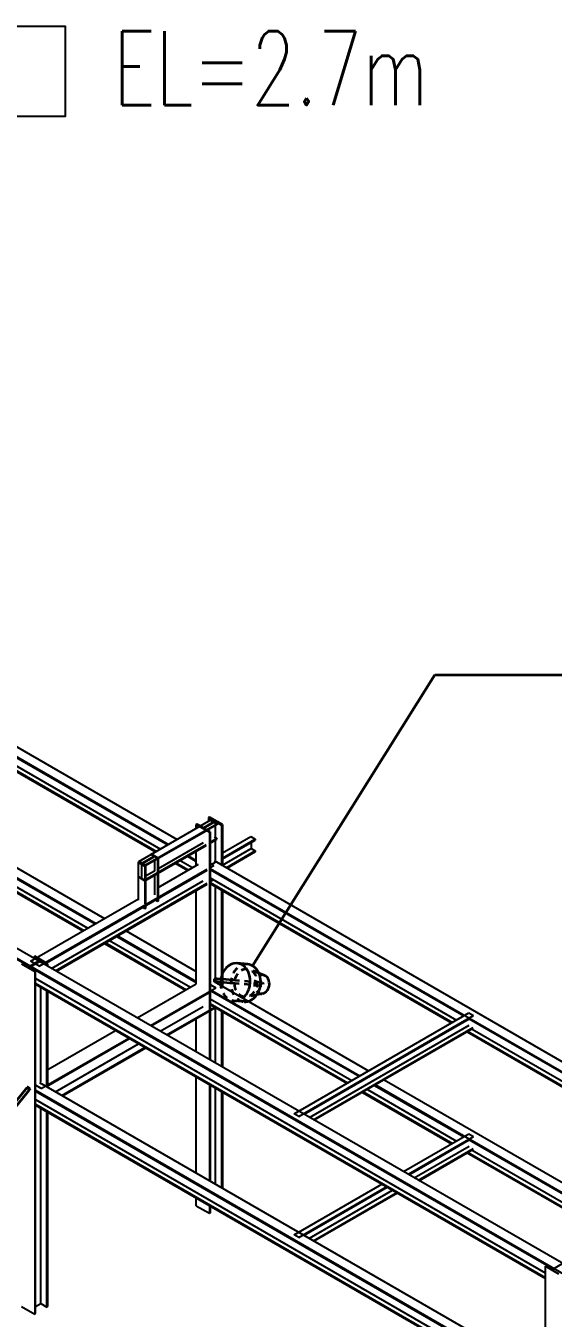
# Model space of a CAD drawing. Header units: inches. Extents: x 295136 to 296247, y 2627183 to 2627409.
# Drawn here: x 295705.01 to 295715.47, y 2627332.9 to 2627358.53 of the extents above; entities that cross this region are included whole.
import ezdxf

# ---------------------------------------------------------------- set-up
doc = ezdxf.new("R2010")
doc.units = ezdxf.units.IN
doc.header["$MEASUREMENT"] = 0
doc.linetypes.add('PIPE RACK LIGHTING-EMBED 1_DWG$0$HIDDEN2', pattern=[0.1875, 0.125, -0.0625])
doc.layers.add('_Auto', color=7, linetype='Continuous')
doc.layers.add('PIPE RACK LIGHTING-EMBED 1_DWG$0$DwgTemplate', color=7, linetype='Continuous')
doc.styles.add('HZTXT', font='txt_qlt.shx', dxfattribs={"width": 0.7, "bigfont": 'hztxt.shx'})
doc.dimstyles.new('ANSI_L', dxfattribs={"dimtxt": 0.18, "dimasz": 0.18, "dimexe": 0.18, "dimexo": 0.0625, "dimgap": 0.09, "dimtad": 0, "dimtih": 1, "dimtoh": 1, "dimdec": 4, "dimzin": 0, "dimdsep": 46, "dimtxsty": 'Standard', "dimcen": 0.09, "dimadec": 0, "dimazin": 0, "dimtfac": 1, "dimtdec": 4, "dimtofl": 0, "dimtmove": 0, "dimatfit": 3, "dimfxl": 1, "dimtolj": 1, "dimtzin": 0, "dimarcsym": 0})

msp = doc.modelspace()

# ---------------------------------------------------------------- linework, layer by layer
at = {"layer": '_Auto', "color": 7, "linetype": 'Continuous', "lineweight": 25}
msp.add_lwpolyline([(295696.641, 2627358.5225), (295705.7858, 2627358.5225), (295705.7858, 2627356.7308), (295696.641, 2627356.7308)], close=True, dxfattribs=at)
at = {"layer": 'PIPE RACK LIGHTING-EMBED 1_DWG$0$DwgTemplate', "color": 9, "linetype": 'Continuous', "lineweight": 25}
for p, q in [((295757.041, 2627309.8916), (295653.0217, 2627369.9472)), ((295757.2141, 2627309.9916), (295653.1949, 2627370.0471)), ((295698.3506, 2627347.9751), (295708.0104, 2627342.398)), ((295698.2753, 2627347.8187), (295707.8373, 2627342.2981)), ((295705.0756, 2627339.8759), (295694.7145, 2627345.8578)), ((295703.4116, 2627344.8352), (295707.8217, 2627342.2891)), ((295703.3736, 2627344.5793), (295707.581, 2627342.1501)), ((295703.3891, 2627344.5883), (295707.5966, 2627342.1591)), ((295703.4705, 2627344.6353), (295707.678, 2627342.2061)), ((295701.5521, 2627343.5276), (295706.3958, 2627340.7311)), ((295701.7252, 2627343.6276), (295706.569, 2627340.8311)), ((295708.6684, 2627342.7779), (295707.2399, 2627341.9532)), ((295708.7532, 2627342.7589), (295708.5281, 2627342.6289)), ((295708.5402, 2627342.6219), (295708.7653, 2627342.7519)), ((295708.6467, 2627342.8404), (295708.6294, 2627342.8304)), ((295708.6294, 2627342.8304), (295708.7532, 2627342.7589)), ((295708.6294, 2627342.8304), (295708.6294, 2627342.7554)), ((295708.9064, 2627342.6904), (295708.6467, 2627342.8404)), ((295708.6684, 2627342.7779), (295708.7982, 2627342.7029)), ((295708.7653, 2627342.7519), (295708.8891, 2627342.6804)), ((295708.7653, 2627342.7519), (295708.7653, 2627342.7219)), ((295708.7982, 2627342.7029), (295707.3698, 2627341.8782)), ((295708.5818, 2627342.564), (295707.3698, 2627341.8642)), ((295708.4043, 2627342.7004), (295708.387, 2627342.6904)), ((295708.387, 2627342.6904), (295708.6467, 2627342.5405)), ((295708.387, 2627342.6154), (295708.387, 2627342.6904)), ((295708.5281, 2627342.6289), (295708.4043, 2627342.7004)), ((295708.664, 2627342.5505), (295708.5402, 2627342.6219)), ((295708.7982, 2627342.6889), (295708.6112, 2627342.581)), ((295708.6467, 2627342.5405), (295708.664, 2627342.5505)), ((295708.6467, 2627342.5405), (295708.6467, 2627338.032)), ((295708.664, 2627342.5505), (295708.664, 2627338.022)), ((295708.7653, 2627342.6699), (295708.7653, 2627342.436)), ((295708.7982, 2627342.7029), (295708.7982, 2627342.6889)), ((295708.8891, 2627342.6804), (295708.9064, 2627342.6904)), ((295708.8891, 2627342.6804), (295708.8891, 2627341.8907)), ((295708.9064, 2627342.6904), (295708.9064, 2627341.8807)), ((295708.9064, 2627342.1336), (295709.4666, 2627342.457)), ((295709.4666, 2627342.457), (295709.5583, 2627342.404)), ((295703.4116, 2627342.436), (295706.3802, 2627340.7221)), ((295703.4705, 2627342.2361), (295706.2365, 2627340.6391)), ((295708.5818, 2627342.2921), (295707.3698, 2627341.5923)), ((295707.3698, 2627341.5783), (295708.5818, 2627342.2781)), ((295708.5212, 2627342.327), (295707.6295, 2627341.8122)), ((295708.7982, 2627342.417), (295708.664, 2627342.3395)), ((295708.664, 2627342.3255), (295708.7982, 2627342.403)), ((295708.7393, 2627342.451), (295708.7982, 2627342.417)), ((295708.7653, 2627342.384), (295708.7653, 2627341.9922)), ((295708.7982, 2627342.417), (295708.7982, 2627342.403)), ((295708.9064, 2627342.0276), (295709.5583, 2627342.404)), ((295708.9064, 2627342.0097), (295709.5583, 2627342.386)), ((295708.9064, 2627341.8887), (295709.4761, 2627342.2176)), ((295709.4761, 2627342.3385), (295709.4761, 2627342.2176)), ((295709.4761, 2627342.2176), (295709.5583, 2627342.1701)), ((295709.5583, 2627342.404), (295709.5583, 2627342.386)), ((295703.3736, 2627342.1801), (295706.1396, 2627340.5831)), ((295703.3891, 2627342.1891), (295706.1551, 2627340.5921)), ((295707.252, 2627341.9602), (295707.2399, 2627341.9532)), ((295707.2399, 2627341.9532), (295707.2399, 2627341.9392)), ((295707.3698, 2627341.8782), (295707.2399, 2627341.9532)), ((295707.2399, 2627341.1934), (295707.2399, 2627341.9532)), ((295707.2399, 2627341.9532), (295707.3698, 2627341.8782)), ((295707.3126, 2627341.9252), (295707.252, 2627341.9602)), ((295707.5481, 2627342.0611), (295707.3126, 2627341.9252)), ((295707.3213, 2627341.9202), (295707.5568, 2627342.0561)), ((295707.4996, 2627342.1031), (295707.4875, 2627342.0961)), ((295707.4875, 2627342.0961), (295707.5481, 2627342.0611)), ((295707.6295, 2627342.0281), (295707.4996, 2627342.1031)), ((295707.5568, 2627342.0561), (295707.6174, 2627342.0211)), ((295707.5568, 2627341.9722), (295707.5568, 2627341.7702)), ((295707.6174, 2627342.0211), (295707.6295, 2627342.0281)), ((295707.6174, 2627342.0211), (295707.6174, 2627341.2614)), ((295707.6295, 2627342.0281), (295707.6295, 2627341.2684)), ((295708.0675, 2627341.9812), (295708.3143, 2627341.8387)), ((295708.2113, 2627342.0641), (295708.387, 2627341.9627)), ((295708.2268, 2627342.0731), (295708.387, 2627341.9807)), ((295708.387, 2627341.8807), (295708.387, 2627342.1656)), ((295708.6926, 2627341.9042), (295708.8051, 2627341.9692)), ((295708.7393, 2627341.9772), (295718.3992, 2627336.4001)), ((295708.7948, 2627341.9452), (295708.8051, 2627341.9512)), ((295708.9818, 2627341.8372), (295709.5583, 2627342.1701)), ((295709.5583, 2627342.1521), (295708.9973, 2627341.8282)), ((295709.5583, 2627342.1701), (295709.5583, 2627342.1521)), ((295705.2704, 2627339.8814), (295708.6034, 2627341.8057)), ((295705.4158, 2627339.9474), (295708.6034, 2627341.7877)), ((295707.2399, 2627341.9392), (295707.3005, 2627341.9042)), ((295707.3005, 2627341.9042), (295707.3005, 2627341.6323)), ((295707.3092, 2627341.6273), (295707.3092, 2627341.8992)), ((295707.3092, 2627341.8992), (295707.3698, 2627341.8642)), ((295707.3819, 2627341.8852), (295707.3213, 2627341.9202)), ((295707.3698, 2627341.8782), (295707.3819, 2627341.8852)), ((295707.3698, 2627341.8642), (295707.3698, 2627341.8782)), ((295707.3698, 2627341.8782), (295707.3698, 2627341.1185)), ((295707.3819, 2627341.8852), (295707.3819, 2627341.1255)), ((295707.5568, 2627341.7702), (295707.3819, 2627341.6693)), ((295707.5568, 2627341.6863), (295707.5568, 2627341.2964)), ((295707.6295, 2627341.4433), (295708.4303, 2627341.9057)), ((295707.9706, 2627341.9252), (295708.2173, 2627341.7827)), ((295707.9862, 2627341.9342), (295708.2329, 2627341.7917)), ((295708.664, 2627341.9207), (295708.7333, 2627341.8807)), ((295708.6926, 2627341.9042), (295708.664, 2627341.9207)), ((295708.664, 2627341.8407), (295708.7333, 2627341.8807)), ((295708.664, 2627341.8207), (295718.226, 2627336.3001)), ((295708.664, 2627341.8027), (295713.6931, 2627338.8992)), ((295705.5162, 2627339.8394), (295708.5221, 2627341.5748)), ((295705.5976, 2627339.7924), (295708.6034, 2627341.5278)), ((295705.6132, 2627339.7834), (295708.6034, 2627341.5098)), ((295707.3005, 2627341.6323), (295707.2399, 2627341.6673)), ((295707.2399, 2627341.6673), (295707.2399, 2627341.6533)), ((295707.2399, 2627341.6533), (295707.3698, 2627341.5783)), ((295707.3698, 2627341.5923), (295707.3092, 2627341.6273)), ((295707.3698, 2627341.5783), (295707.3698, 2627341.5923)), ((295708.664, 2627341.6368), (295713.5493, 2627338.8162)), ((295708.664, 2627341.5628), (295708.7281, 2627341.5998)), ((295708.664, 2627341.5428), (295713.468, 2627338.7693)), ((295708.664, 2627341.5248), (295713.4524, 2627338.7603)), ((295708.7653, 2627341.4663), (295708.7653, 2627339.563)), ((295705.0972, 2627339.9813), (295707.2399, 2627341.2184)), ((295707.6174, 2627341.1646), (295707.5708, 2627341.1915)), ((295707.6174, 2627341.2184), (295707.6174, 2627341.1646)), ((295707.6295, 2627341.1716), (295707.6174, 2627341.1646)), ((295707.6295, 2627341.2254), (295707.6295, 2627341.1716)), ((295708.387, 2627339.5315), (295708.387, 2627341.3849)), ((295708.8891, 2627341.3949), (295708.8891, 2627339.4915)), ((295708.9064, 2627341.3849), (295708.9064, 2627339.4815)), ((295707.3698, 2627341.0217), (295707.3232, 2627341.0486)), ((295707.3698, 2627341.0755), (295707.3698, 2627341.0217)), ((295707.3819, 2627341.0287), (295707.3698, 2627341.0217)), ((295707.3819, 2627341.0825), (295707.3819, 2627341.0287)), ((295706.8096, 2627340.4742), (295708.387, 2627339.5635)), ((295706.8252, 2627340.4832), (295708.387, 2627339.5815)), ((295706.9984, 2627340.5831), (295708.387, 2627339.7814)), ((295706.569, 2627340.3352), (295708.174, 2627339.4085)), ((295706.5845, 2627340.3442), (295708.1896, 2627339.4175)), ((295706.6659, 2627340.3912), (295708.271, 2627339.4645)), ((295704.9241, 2627339.9314), (295705.1838, 2627339.7814)), ((295705.0652, 2627339.8699), (295704.9414, 2627339.9414)), ((295705.2903, 2627339.9998), (295705.0652, 2627339.8699)), ((295705.0773, 2627339.8629), (295705.3024, 2627339.9928)), ((295705.2704, 2627339.8814), (295705.0972, 2627339.9813)), ((295705.1838, 2627340.0813), (295705.1665, 2627340.0713)), ((295705.1665, 2627340.0413), (295705.1665, 2627340.0713)), ((295705.1665, 2627340.0713), (295705.2903, 2627339.9998)), ((295705.4435, 2627339.9314), (295705.1838, 2627340.0813)), ((295705.3024, 2627339.9928), (295705.4262, 2627339.9214)), ((295705.3725, 2627339.9224), (295705.3829, 2627339.9284)), ((295705.4262, 2627339.9214), (295705.4435, 2627339.9314)), ((295705.4262, 2627339.8914), (295705.4262, 2627339.9214)), ((295705.4435, 2627339.8814), (295705.4435, 2627339.9314)), ((295705.2011, 2627339.7914), (295705.0773, 2627339.8629)), ((295715.4643, 2627333.8779), (295705.1033, 2627339.8599)), ((295705.1838, 2627339.7814), (295705.2011, 2627339.7914)), ((295705.1838, 2627339.7814), (295705.1838, 2627332.9837)), ((295705.2011, 2627332.9937), (295705.2011, 2627339.7914)), ((295715.3128, 2627333.7995), (295705.2011, 2627339.6375)), ((295715.3128, 2627333.7055), (295705.2011, 2627339.5435)), ((295705.2011, 2627339.5255), (295715.3128, 2627333.6875)), ((295705.3024, 2627337.5937), (295705.3024, 2627339.467)), ((295705.4262, 2627337.4922), (295705.4262, 2627339.3955)), ((295705.4435, 2627337.4822), (295705.4435, 2627339.3856)), ((295707.2183, 2627338.8567), (295708.387, 2627339.5315)), ((295707.478, 2627338.7068), (295708.7766, 2627339.4565)), ((295707.4936, 2627338.6978), (295708.69, 2627339.3885)), ((295708.664, 2627339.5215), (295708.7766, 2627339.4565)), ((295708.664, 2627339.4215), (295711.6309, 2627337.7086)), ((295708.69, 2627339.3885), (295711.6153, 2627337.6996)), ((295708.7393, 2627339.578), (295711.804, 2627337.8086)), ((295708.664, 2627339.2376), (295711.4716, 2627337.6167)), ((295708.664, 2627339.1436), (295711.3902, 2627337.5697)), ((295708.664, 2627339.1256), (295711.3746, 2627337.5607)), ((295707.6736, 2627338.5938), (295708.5221, 2627339.0837)), ((295707.7983, 2627338.5218), (295708.7541, 2627339.0737)), ((295707.8139, 2627338.5128), (295708.7696, 2627339.0647)), ((295708.7653, 2627339.0622), (295708.7653, 2627337.9635)), ((295708.8891, 2627338.9957), (295708.8891, 2627337.8921)), ((295708.9064, 2627338.9857), (295708.9064, 2627337.8821)), ((295710.3323, 2627336.9589), (295713.7952, 2627338.9582)), ((295710.4241, 2627336.9059), (295713.887, 2627338.9052)), ((295713.7952, 2627338.9582), (295713.887, 2627338.9052)), ((295705.4435, 2627337.8321), (295706.7889, 2627338.6088)), ((295708.387, 2627338.182), (295708.387, 2627338.8437)), ((295710.5262, 2627336.9469), (295713.8004, 2627338.8372)), ((295710.631, 2627336.8864), (295713.7995, 2627338.7158)), ((295710.7132, 2627336.8389), (295713.8818, 2627338.6683)), ((295713.8818, 2627338.6503), (295710.7288, 2627336.8299)), ((295713.8004, 2627338.8372), (295718.2104, 2627336.2911)), ((295713.8593, 2627338.6373), (295718.0667, 2627336.2081)), ((295705.3137, 2627337.4572), (295707.0486, 2627338.4589)), ((295705.4158, 2627337.4982), (295707.0642, 2627338.4499)), ((295713.7623, 2627338.5813), (295717.9698, 2627336.1522)), ((295713.7779, 2627338.5903), (295717.9853, 2627336.1612)), ((295705.5959, 2627337.3942), (295707.2442, 2627338.3459)), ((295705.7205, 2627337.3223), (295707.3689, 2627338.2739)), ((295705.7361, 2627337.3133), (295707.3845, 2627338.2649)), ((295708.387, 2627335.7828), (295708.387, 2627337.6861)), ((295712.114, 2627337.6297), (295716.9577, 2627334.8331)), ((295705.3137, 2627337.4572), (295705.2011, 2627337.5222)), ((295705.2011, 2627337.4222), (295715.3128, 2627331.5842)), ((295705.2011, 2627337.4042), (295715.3128, 2627331.5662)), ((295705.2764, 2627337.5787), (295715.3128, 2627331.7841)), ((295708.6467, 2627337.5362), (295708.6467, 2627335.6328)), ((295708.664, 2627337.5262), (295708.664, 2627335.6228)), ((295708.7653, 2627337.4677), (295708.7653, 2627335.5644)), ((295708.8891, 2627337.3962), (295708.8891, 2627335.4929)), ((295708.9064, 2627337.3862), (295708.9064, 2627335.4829)), ((295711.6846, 2627337.3817), (295713.4524, 2627336.3611)), ((295711.7001, 2627337.3907), (295713.468, 2627336.3701)), ((295711.7815, 2627337.4377), (295713.5493, 2627336.4171)), ((295711.9252, 2627337.5207), (295713.6931, 2627336.5)), ((295711.9408, 2627337.5297), (295716.7846, 2627334.7331)), ((295705.2011, 2627337.2383), (295715.3128, 2627331.4003)), ((295705.2011, 2627337.1443), (295715.3128, 2627331.3063)), ((295705.2011, 2627337.1263), (295715.3128, 2627331.2883)), ((295705.3024, 2627333.1952), (295705.3024, 2627337.0678)), ((295705.4262, 2627333.1237), (295705.4262, 2627336.9964)), ((295705.4435, 2627333.1337), (295705.4435, 2627336.9864)), ((295710.4241, 2627336.9059), (295710.3323, 2627336.9589)), ((295712.4966, 2627335.8093), (295713.7952, 2627336.559)), ((295713.7952, 2627336.559), (295713.887, 2627336.506)), ((295712.5884, 2627335.7563), (295713.887, 2627336.506)), ((295712.604, 2627335.7473), (295713.8004, 2627336.4381)), ((295712.7087, 2627335.6868), (295713.7995, 2627336.3166)), ((295713.8004, 2627336.4381), (295716.769, 2627334.7241)), ((295712.791, 2627335.6393), (295713.8818, 2627336.2691)), ((295713.8818, 2627336.2511), (295712.8065, 2627335.6303)), ((295713.7623, 2627336.1821), (295716.5283, 2627334.5852)), ((295713.7779, 2627336.1911), (295716.5439, 2627334.5942)), ((295713.8593, 2627336.2381), (295716.6253, 2627334.6412)), ((295710.3323, 2627334.5597), (295712.0672, 2627335.5614)), ((295708.387, 2627335.133), (295708.387, 2627335.287)), ((295710.4241, 2627334.5067), (295712.159, 2627335.5084)), ((295710.5262, 2627334.5477), (295712.1746, 2627335.4994)), ((295710.631, 2627334.4872), (295712.2793, 2627335.4389)), ((295710.7132, 2627334.4397), (295712.3616, 2627335.3914)), ((295712.3771, 2627335.3824), (295710.7288, 2627334.4307)), ((295708.387, 2627335.133), (295708.6467, 2627334.9831)), ((295708.6467, 2627335.137), (295708.6467, 2627334.9831)), ((295708.664, 2627335.127), (295708.664, 2627334.9931)), ((295708.6467, 2627334.9831), (295708.664, 2627334.9931)), ((295710.4241, 2627334.5067), (295710.3323, 2627334.5597)), ((295715.679, 2627334.0019), (295715.4539, 2627333.8719)), ((295715.3301, 2627333.9434), (295715.3128, 2627333.9334)), ((295715.3128, 2627333.9334), (295715.5726, 2627333.7835)), ((295715.3128, 2627327.1357), (295715.3128, 2627333.9334)), ((295715.4539, 2627333.8719), (295715.3301, 2627333.9434)), ((295704.9241, 2627333.1337), (295705.1838, 2627332.9837)), ((295705.1838, 2627332.9837), (295705.2011, 2627332.9937)), ((295705.2011, 2627333.1367), (295705.3024, 2627333.1952)), ((295705.3024, 2627333.1952), (295705.4262, 2627333.1237)), ((295705.4262, 2627333.1237), (295705.4435, 2627333.1337))]:
    msp.add_line(p, q, dxfattribs=at)
at = {"layer": 'PIPE RACK LIGHTING-EMBED 1_DWG$0$DwgTemplate', "color": 1, "linetype": 'Continuous', "lineweight": 35}
for p, q in [((295709.4038, 2627339.924), (295709.1981, 2627339.9424)), ((295709.7403, 2627339.7016), (295709.6289, 2627339.746)), ((295709.1677, 2627339.6017), (295708.9064, 2627339.625)), ((295709.1622, 2627339.5397), (295708.9064, 2627339.5625)), ((295709.708, 2627339.3398), (295709.5905, 2627339.3159)), ((295704.7001, 2627337.0592), (295705.0368, 2627337.4781)), ((295704.7486, 2627337.0202), (295705.0723, 2627337.423))]:
    msp.add_line(p, q, dxfattribs=at)
at = {"layer": 'PIPE RACK LIGHTING-EMBED 1_DWG$0$DwgTemplate', "color": 1, "linetype": 'PIPE RACK LIGHTING-EMBED 1_DWG$0$HIDDEN2', "lineweight": 35}
for p, q in [((295708.9064, 2627339.625), (295708.7792, 2627339.6364)), ((295709.6289, 2627339.746), (295709.4452, 2627339.8192)), ((295708.9064, 2627339.5625), (295708.7737, 2627339.5744)), ((295709.6878, 2627339.4928), (295709.1622, 2627339.5397)), ((295709.6933, 2627339.5547), (295709.1677, 2627339.6017)), ((295709.3374, 2627339.1806), (295709.1317, 2627339.199)), ((295709.5905, 2627339.3159), (295709.3967, 2627339.2765)), ((295705.0368, 2627337.4781), (295705.0394, 2627337.4812)), ((295705.0723, 2627337.423), (295705.0878, 2627337.4423))]:
    msp.add_line(p, q, dxfattribs=at)
at = {"layer": 'PIPE RACK LIGHTING-EMBED 1_DWG$0$DwgTemplate', "color": 1, "linetype": 'Continuous', "lineweight": 35}
for centre, major_axis, ratio, start_param, end_param in [((295709.1649, 2627339.5707), (0.0332, 0.3717), 0.7886751, 4.3615096, 7.4639962), ((295709.3706, 2627339.5523), (0.0332, 0.3717), 0.7886751, 4.3615096, 6.2831853), ((295709.6905, 2627339.5237), (0.0166, 0.1858), 0.7886751, 4.3615096, 6.0520627), ((295709.1649, 2627339.5707), (-0.0332, -0.3717), 0.7886751, 0.6099878, 1.2199169), ((295709.3706, 2627339.5523), (-0.0332, -0.3717), 0.7886751, 0.268974, 1.2199169), ((295709.6905, 2627339.5237), (-0.0166, -0.1858), 0.7886751, 0.2311226, 1.2199169), ((295705.0636, 2627337.4618), (-0.0303, 0.0244), 0.2113249, 4.4888479, 6.1997587), ((295705.0636, 2627337.4618), (-0.0242, 0.0195), 0.2113249, 4.7346446, 5.953962)]:
    msp.add_ellipse(centre, major_axis=major_axis, ratio=ratio, start_param=start_param, end_param=end_param, dxfattribs=at)
at = {"layer": 'PIPE RACK LIGHTING-EMBED 1_DWG$0$DwgTemplate', "color": 1, "linetype": 'PIPE RACK LIGHTING-EMBED 1_DWG$0$HIDDEN2', "lineweight": 35}
for centre, major_axis, ratio, start_param, end_param in [((295709.3706, 2627339.5523), (-0.0332, -0.3717), 0.7886751, 3.1415927, 6.2831853), ((295709.1649, 2627339.5707), (0.0332, 0.3717), 0.7886751, 1.1808109, 1.4873662), ((295709.6905, 2627339.5237), (-0.0166, -0.1858), 0.7886751, 2.91047, 6.5143079), ((295709.1649, 2627339.5707), (-0.0332, -0.3717), 0.7886751, 4.7958191, 6.8931731), ((295709.1649, 2627339.5707), (0.0332, 0.3717), 0.7886751, 1.4873662, 1.6542264), ((295709.3706, 2627339.5523), (-0.0332, -0.3717), 0.7886751, 0, 0.268974), ((295705.0636, 2627337.4618), (-0.0303, 0.0244), 0.2113249, 6.1997587, 6.9150996), ((295705.0636, 2627337.4618), (-0.0303, 0.0244), 0.2113249, 0.6319143, 0.6435011), ((295705.0636, 2627337.4618), (0.0303, -0.0244), 0.2113249, 3.7850938, 5.6396842), ((295705.0636, 2627337.4618), (-0.0242, 0.0195), 0.2113249, 0, 0.6319143), ((295705.0636, 2627337.4618), (-0.0242, 0.0195), 0.2113249, 5.953962, 6.2831853), ((295705.0636, 2627337.4618), (-0.0242, 0.0195), 0.2113249, 0.6319143, 3.1415927), ((295705.0636, 2627337.4618), (0.0242, -0.0195), 0.2113249, 0, 1.5930519), ((295705.0636, 2627337.4618), (0.0303, -0.0244), 0.2113249, 5.6396842, 7.6304405)]:
    msp.add_ellipse(centre, major_axis=major_axis, ratio=ratio, start_param=start_param, end_param=end_param, dxfattribs=at)
at = {"layer": 'PIPE RACK LIGHTING-EMBED 1_DWG$0$DwgTemplate', "color": 7, "linetype": 'PIPE RACK LIGHTING-EMBED 1_DWG$0$HIDDEN2', "lineweight": 35}
msp.add_ellipse((295708.7765, 2627339.6054), major_axis=(-0.0035, -0.0387), ratio=0.7886751, dxfattribs=at)
at = {"layer": 'PIPE RACK LIGHTING-EMBED 1_DWG$0$DwgTemplate', "color": 1, "linetype": 'PIPE RACK LIGHTING-EMBED 1_DWG$0$HIDDEN2', "lineweight": 35}
for centre, major_axis in [((295708.7765, 2627339.6054), (-0.0035, -0.0387)), ((295708.7765, 2627339.6054), (-0.0028, -0.031)), ((295709.3706, 2627339.5523), (-0.0249, -0.2788)), ((295709.6905, 2627339.5237), (-0.0028, -0.031))]:
    msp.add_ellipse(centre, major_axis=major_axis, ratio=0.7886751, dxfattribs=at)
at = {"layer": 'PIPE RACK LIGHTING-EMBED 1_DWG$0$DwgTemplate', "color": 7, "linetype": 'PIPE RACK LIGHTING-EMBED 1_DWG$0$HIDDEN2', "lineweight": 35}
for major_axis, start_param, end_param in [((-0.0303, 0.0244), 6.1997587, 6.9150996), ((0.0303, -0.0244), 3.773507, 7.6304405)]:
    msp.add_ellipse((295705.0636, 2627337.4618), major_axis=major_axis, ratio=0.2113249, start_param=start_param, end_param=end_param, dxfattribs=at)
at = {"layer": 'PIPE RACK LIGHTING-EMBED 1_DWG$0$DwgTemplate', "color": 7, "linetype": 'Continuous', "lineweight": 35}
msp.add_ellipse((295705.0636, 2627337.4618), major_axis=(-0.0303, 0.0244), ratio=0.2113249, start_param=4.4888479, end_param=6.1997587, dxfattribs=at)

# ---------------------------------------------------------------- texts
at = {"layer": '_Auto', "color": 7, "style": 'HZTXT', "width": 0.7}
msp.add_text('EL=2.7m', height=1.46919, dxfattribs=at).set_placement((295706.741, 2627356.958))

# ---------------------------------------------------------------- leaders
at = {"layer": '_Auto', "color": 136, "linetype": 'Continuous', "lineweight": 35}
msp.add_leader([(295709.5001, 2627339.8937), (295713.1159, 2627345.6633), (295717.7805, 2627345.6633)], dimstyle='ANSI_L', override={"dimscale": 1, "dimtxt": 0.125, "dimasz": 0.125, "dimgap": 0.0625, "dimtad": 0, "dimlwd": 35}, dxfattribs=at)

doc.saveas('drawing.dxf')
